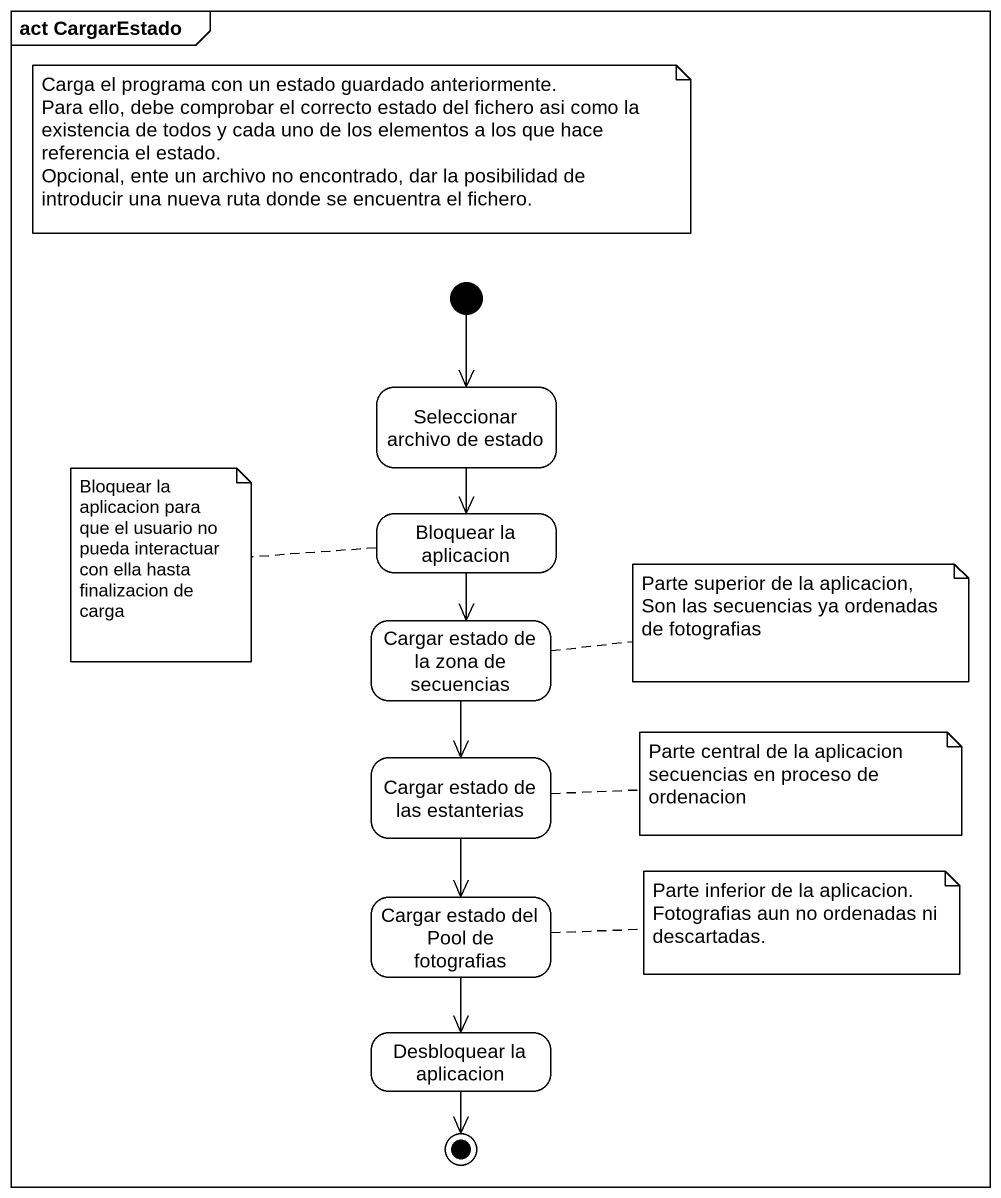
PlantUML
@startuml
mainframe act CargarEstado
hide empty description
state "Seleccionar archivo de estado" as Seleccionar_archivo_de
state "Bloquear la aplicacion" as Bloquear_la_aplicacion
state "Cargar estado de la zona de secuencias" as Cargar_estado_de_la_zona_de
state "Cargar estado de las estanterias" as Cargar_estado_de_las
state "Cargar estado del Pool de fotografias" as Cargar_estado_del_Pool_de
state "Desbloquear la aplicacion" as Desbloquear_la_aplicacion
[*] --> Seleccionar_archivo_de
Seleccionar_archivo_de --> Bloquear_la_aplicacion
Bloquear_la_aplicacion --> Cargar_estado_de_la_zona_de
Cargar_estado_de_la_zona_de --> Cargar_estado_de_las
Cargar_estado_de_las --> Cargar_estado_del_Pool_de
Cargar_estado_del_Pool_de --> Desbloquear_la_aplicacion
Desbloquear_la_aplicacion --> [*]
note as N1
  Carga el programa con un estado guardado anteriormente.
  Para ello, debe comprobar el correcto estado del fichero asi como la existencia de todos y cada uno de los elementos a los que hace referencia el estado.
  Opcional, ente un archivo no encontrado, dar la posibilidad de introducir una nueva ruta donde se encuentra el fichero.
end note
note left of Bloquear_la_aplicacion : Bloquear la aplicacion para que el usuario no pueda interactuar con ella hasta finalizacion de carga
note right of Cargar_estado_de_la_zona_de : Parte superior de la aplicacion, Son las secuencias ya ordenadas de fotografias
note right of Cargar_estado_de_las : Parte central de la aplicacion secuencias en proceso de ordenacion
note right of Cargar_estado_del_Pool_de : Parte inferior de la aplicacion. Fotografias aun no ordenadas ni descartadas.
@enduml
